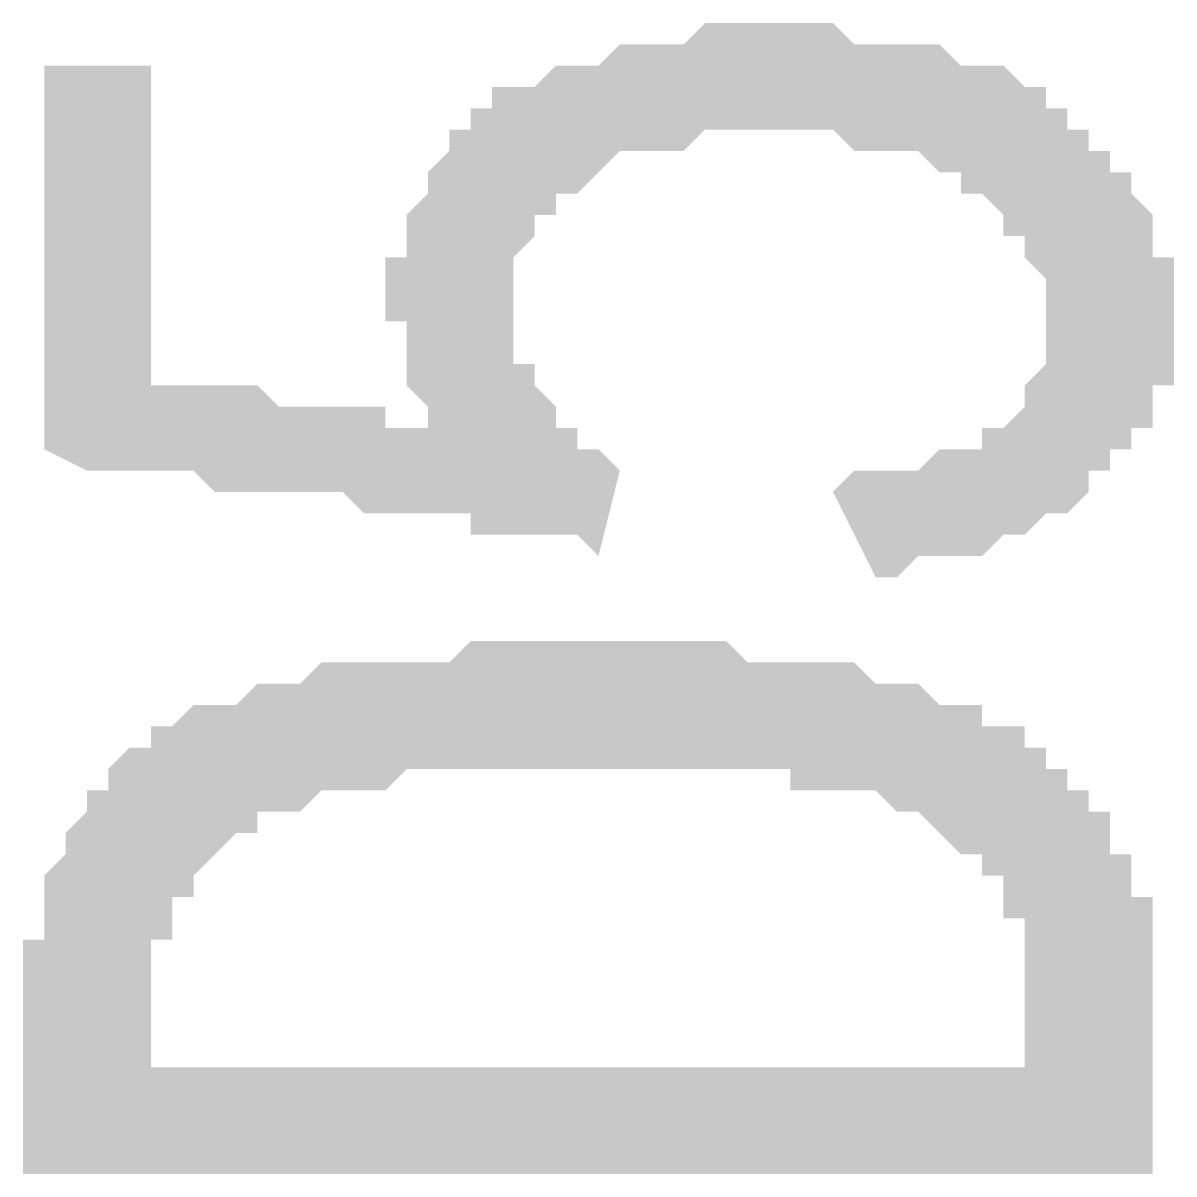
# Model space of a CAD drawing. Header units: millimetres. Extents: x 6156 to 7119, y 3162 to 3647.
# Drawn here: x 6788.319 to 6791.748, y 3461.103 to 3464.532 of the extents above; entities that cross this region are included whole.
import ezdxf

# ---------------------------------------------------------------- set-up
doc = ezdxf.new("R2010")
doc.units = ezdxf.units.MM
doc.layers.add('图层1', color=7, linetype='Continuous')

msp = doc.modelspace()

# ---------------------------------------------------------------- hatches: boundary and pattern name
at = {"layer": '图层1', "transparency": 33554559}
msp.add_hatch(color=256, dxfattribs=at).paths.add_polyline_path([(6790.7321, 3463.1354), (6790.7956, 3463.1989), (6790.8591, 3463.1989), (6790.9226, 3463.1989), (6790.9861, 3463.1989), (6791.0496, 3463.2624), (6791.0496, 3463.2624), (6791.1131, 3463.2624), (6791.1766, 3463.2624), (6791.1766, 3463.3258), (6791.2401, 3463.3258), (6791.2401, 3463.3258), (6791.3036, 3463.3893), (6791.3036, 3463.3893), (6791.3036, 3463.4528), (6791.3036, 3463.4528), (6791.3671, 3463.5163), (6791.3671, 3463.5163), (6791.3671, 3463.5798), (6791.3671, 3463.5798), (6791.3671, 3463.6433), (6791.3671, 3463.7068), (6791.3671, 3463.7068), (6791.3671, 3463.7703), (6791.3671, 3463.7703), (6791.3036, 3463.8338), (6791.3036, 3463.8338), (6791.3036, 3463.8973), (6791.3036, 3463.8973), (6791.2401, 3463.8973), (6791.2401, 3463.9608), (6791.2401, 3463.9608), (6791.1766, 3464.0243), (6791.1131, 3464.0243), (6791.1131, 3464.0878), (6791.0496, 3464.0878), (6791.0496, 3464.0878), (6790.9861, 3464.1513), (6790.9226, 3464.1513), (6790.9226, 3464.1513), (6790.8591, 3464.1513), (6790.8591, 3464.1513), (6790.7956, 3464.1513), (6790.7321, 3464.2148), (6790.7321, 3464.2148), (6790.6686, 3464.2148), (6790.6051, 3464.2148), (6790.5416, 3464.2148), (6790.4781, 3464.2148), (6790.4781, 3464.2148), (6790.4146, 3464.2148), (6790.3511, 3464.2148), (6790.3511, 3464.2148), (6790.2876, 3464.1513), (6790.2241, 3464.1513), (6790.1606, 3464.1513), (6790.1606, 3464.1513), (6790.0971, 3464.1513), (6790.0337, 3464.0878), (6790.0337, 3464.0878), (6790.0337, 3464.0878), (6789.9702, 3464.0243), (6789.9067, 3464.0243), (6789.9067, 3464.0243), (6789.9067, 3463.9608), (6789.8432, 3463.9608), (6789.8432, 3463.8973), (6789.8432, 3463.8973), (6789.7797, 3463.8338), (6789.7797, 3463.8338), (6789.7797, 3463.7703), (6789.7797, 3463.7703), (6789.7797, 3463.7068), (6789.7797, 3463.7068), (6789.7797, 3463.6433), (6789.7797, 3463.5798), (6789.7797, 3463.5798), (6789.7797, 3463.5163), (6789.8432, 3463.5163), (6789.8432, 3463.4528), (6789.8432, 3463.4528), (6789.9067, 3463.3893), (6789.9067, 3463.3893), (6789.9067, 3463.3258), (6789.9702, 3463.3258), (6789.9702, 3463.2624), (6790.0337, 3463.2624), (6790.0971, 3463.1989), (6790.0971, 3463.1989), (6790.0337, 3462.9449), (6790.0337, 3462.9449), (6790.0337, 3462.9449), (6790.0337, 3462.9449), (6789.9702, 3463.0084), (6789.9702, 3463.0084), (6789.9702, 3463.0084), (6789.9702, 3463.0084), (6789.9067, 3463.0084), (6789.9067, 3463.0084), (6789.8432, 3463.0084), (6789.8432, 3463.0084), (6789.7797, 3463.0084), (6789.7797, 3463.0084), (6789.7162, 3463.0084), (6789.6527, 3463.0084), (6789.6527, 3463.0719), (6789.5892, 3463.0719), (6789.5257, 3463.0719), (6789.4622, 3463.0719), (6789.3987, 3463.0719), (6789.3352, 3463.0719), (6789.3352, 3463.0719), (6789.2717, 3463.1354), (6789.2082, 3463.1354), (6789.0812, 3463.1354), (6789.0177, 3463.1354), (6788.9542, 3463.1354), (6788.8907, 3463.1354), (6788.8272, 3463.1989), (6788.7637, 3463.1989), (6788.6367, 3463.1989), (6788.5732, 3463.1989), (6788.5097, 3463.1989), (6788.3828, 3463.2624), (6788.3828, 3463.2624), (6788.3828, 3464.4053), (6788.7002, 3464.4053), (6788.7002, 3463.4528), (6788.7637, 3463.4528), (6788.8272, 3463.4528), (6788.8907, 3463.4528), (6788.9542, 3463.4528), (6789.0177, 3463.4528), (6789.0812, 3463.3893), (6789.0812, 3463.3893), (6789.1447, 3463.3893), (6789.2082, 3463.3893), (6789.2717, 3463.3893), (6789.2717, 3463.3893), (6789.3352, 3463.3893), (6789.3987, 3463.3893), (6789.3987, 3463.3258), (6789.4622, 3463.3258), (6789.5257, 3463.3258), (6789.5257, 3463.3258), (6789.5257, 3463.3258), (6789.5257, 3463.3893), (6789.5257, 3463.3893), (6789.4622, 3463.4528), (6789.4622, 3463.4528), (6789.4622, 3463.5163), (6789.4622, 3463.5163), (6789.4622, 3463.5798), (6789.4622, 3463.6433), (6789.3987, 3463.6433), (6789.3987, 3463.7068), (6789.3987, 3463.7068), (6789.3987, 3463.7068), (6789.3987, 3463.7703), (6789.3987, 3463.8338), (6789.4622, 3463.8338), (6789.4622, 3463.8973), (6789.4622, 3463.8973), (6789.4622, 3463.9608), (6789.4622, 3463.9608), (6789.5257, 3464.0243), (6789.5257, 3464.0878), (6789.5257, 3464.0878), (6789.5257, 3464.0878), (6789.5892, 3464.1513), (6789.5892, 3464.1513), (6789.5892, 3464.2148), (6789.6527, 3464.2148), (6789.6527, 3464.2783), (6789.7162, 3464.2783), (6789.7162, 3464.3418), (6789.7797, 3464.3418), (6789.8432, 3464.3418), (6789.8432, 3464.3418), (6789.9067, 3464.4053), (6789.9067, 3464.4053), (6789.9702, 3464.4053), (6790.0337, 3464.4053), (6790.0971, 3464.4688), (6790.0971, 3464.4688), (6790.1606, 3464.4688), (6790.2241, 3464.4688), (6790.2241, 3464.4688), (6790.2241, 3464.4688), (6790.2876, 3464.4688), (6790.3511, 3464.5323), (6790.4146, 3464.5323), (6790.4781, 3464.5323), (6790.4781, 3464.5323), (6790.5416, 3464.5323), (6790.6051, 3464.5323), (6790.6051, 3464.5323), (6790.6686, 3464.5323), (6790.7321, 3464.5323), (6790.7321, 3464.5323), (6790.7956, 3464.4688), (6790.8591, 3464.4688), (6790.9226, 3464.4688), (6790.9861, 3464.4688), (6790.9861, 3464.4688), (6791.0496, 3464.4688), (6791.1131, 3464.4053), (6791.1766, 3464.4053), (6791.1766, 3464.4053), (6791.2401, 3464.4053), (6791.3036, 3464.3418), (6791.3036, 3464.3418), (6791.3671, 3464.3418), (6791.3671, 3464.2783), (6791.4306, 3464.2783), (6791.4306, 3464.2783), (6791.4306, 3464.2148), (6791.4941, 3464.2148), (6791.4941, 3464.1513), (6791.5576, 3464.1513), (6791.5576, 3464.0878), (6791.6211, 3464.0878), (6791.6211, 3464.0243), (6791.6211, 3464.0243), (6791.6845, 3463.9608), (6791.6845, 3463.9608), (6791.6845, 3463.8973), (6791.6845, 3463.8973), (6791.6845, 3463.8338), (6791.748, 3463.8338), (6791.748, 3463.7703), (6791.748, 3463.7703), (6791.748, 3463.7068), (6791.748, 3463.6433), (6791.748, 3463.6433), (6791.748, 3463.5798), (6791.748, 3463.5798), (6791.748, 3463.5163), (6791.748, 3463.4528), (6791.6845, 3463.4528), (6791.6845, 3463.3893), (6791.6845, 3463.3893), (6791.6845, 3463.3258), (6791.6211, 3463.3258), (6791.6211, 3463.2624), (6791.5576, 3463.2624), (6791.5576, 3463.1989), (6791.5576, 3463.1989), (6791.4941, 3463.1989), (6791.4941, 3463.1354), (6791.4941, 3463.1354), (6791.4306, 3463.0719), (6791.4306, 3463.0719), (6791.3671, 3463.0719), (6791.3036, 3463.0084), (6791.3036, 3463.0084), (6791.2401, 3463.0084), (6791.2401, 3463.0084), (6791.1766, 3462.9449), (6791.1131, 3462.9449), (6791.0496, 3462.9449), (6791.0496, 3462.9449), (6790.9861, 3462.9449), (6790.9226, 3462.8814), (6790.8591, 3462.8814)])
h = msp.add_hatch(color=256, dxfattribs=at)
h.paths.add_polyline_path([(6790.0336, 3462.6909), (6790.0971, 3462.6909), (6790.1606, 3462.6909), (6790.2241, 3462.6909), (6790.2876, 3462.6909), (6790.3511, 3462.6909), (6790.4146, 3462.6909), (6790.4781, 3462.6274), (6790.4781, 3462.6274), (6790.5416, 3462.6274), (6790.6051, 3462.6274), (6790.6686, 3462.6274), (6790.7321, 3462.6274), (6790.7321, 3462.6274), (6790.7956, 3462.6274), (6790.8591, 3462.5639), (6790.9226, 3462.5639), (6790.9226, 3462.5639), (6790.9861, 3462.5639), (6790.9861, 3462.5639), (6791.0496, 3462.5004), (6791.1131, 3462.5004), (6791.1131, 3462.5004), (6791.1766, 3462.5004), (6791.1766, 3462.4369), (6791.2401, 3462.4369), (6791.2401, 3462.4369), (6791.3035, 3462.4369), (6791.3035, 3462.3734), (6791.367, 3462.3734), (6791.367, 3462.3099), (6791.4305, 3462.3099), (6791.4305, 3462.3099), (6791.4305, 3462.2464), (6791.494, 3462.2464), (6791.494, 3462.1829), (6791.5575, 3462.1829), (6791.5575, 3462.1194), (6791.5575, 3462.1194), (6791.5575, 3462.0559), (6791.621, 3462.0559), (6791.621, 3461.9924), (6791.621, 3461.9924), (6791.621, 3461.9289), (6791.6845, 3461.9289), (6791.6845, 3461.8654), (6791.6845, 3461.8019), (6791.6845, 3461.8019), (6791.6845, 3461.7384), (6791.6845, 3461.7384), (6791.6845, 3461.6749), (6791.6845, 3461.6114), (6791.6845, 3461.6114), (6791.6845, 3461.1035), (6788.3192, 3461.1035), (6788.3192, 3461.6114), (6788.3192, 3461.6749), (6788.3192, 3461.6749), (6788.3192, 3461.7384), (6788.3192, 3461.8019), (6788.3827, 3461.8019), (6788.3827, 3461.8654), (6788.3827, 3461.9289), (6788.3827, 3461.9289), (6788.3827, 3461.9924), (6788.3827, 3461.9924), (6788.4462, 3462.0559), (6788.4462, 3462.0559), (6788.4462, 3462.1194), (6788.4462, 3462.1194), (6788.5097, 3462.1829), (6788.5097, 3462.1829), (6788.5097, 3462.2464), (6788.5732, 3462.2464), (6788.5732, 3462.3099), (6788.5732, 3462.3099), (6788.6367, 3462.3734), (6788.6367, 3462.3734), (6788.7002, 3462.3734), (6788.7002, 3462.4369), (6788.7002, 3462.4369), (6788.7637, 3462.4369), (6788.7637, 3462.4369), (6788.8272, 3462.5004), (6788.8272, 3462.5004), (6788.8907, 3462.5004), (6788.9542, 3462.5004), (6788.9542, 3462.5004), (6789.0177, 3462.5639), (6789.0177, 3462.5639), (6789.0812, 3462.5639), (6789.1447, 3462.5639), (6789.1447, 3462.5639), (6789.2082, 3462.6274), (6789.2717, 3462.6274), (6789.3352, 3462.6274), (6789.3352, 3462.6274), (6789.3987, 3462.6274), (6789.4622, 3462.6274), (6789.5257, 3462.6274), (6789.5892, 3462.6274), (6789.5892, 3462.6274), (6789.6527, 3462.6909), (6789.7161, 3462.6909), (6789.7796, 3462.6909), (6789.8431, 3462.6909), (6789.9066, 3462.6909), (6789.9701, 3462.6909), (6790.0336, 3462.6909)], flags=0)
h.paths.add_polyline_path([(6790.0336, 3462.3099), (6789.9701, 3462.3099), (6789.9066, 3462.3099), (6789.8431, 3462.3099), (6789.7796, 3462.3099), (6789.7161, 3462.3099), (6789.6527, 3462.3099), (6789.5892, 3462.3099), (6789.5257, 3462.3099), (6789.5257, 3462.3099), (6789.4622, 3462.3099), (6789.3987, 3462.2464), (6789.3352, 3462.2464), (6789.3352, 3462.2464), (6789.2717, 3462.2464), (6789.2082, 3462.2464), (6789.2082, 3462.2464), (6789.1447, 3462.1829), (6789.1447, 3462.1829), (6789.0812, 3462.1829), (6789.0812, 3462.1829), (6789.0177, 3462.1829), (6789.0177, 3462.1194), (6788.9542, 3462.1194), (6788.9542, 3462.1194), (6788.8907, 3462.0559), (6788.8907, 3462.0559), (6788.8272, 3461.9924), (6788.8272, 3461.9924), (6788.8272, 3461.9289), (6788.7637, 3461.9289), (6788.7637, 3461.8654), (6788.7637, 3461.8654), (6788.7637, 3461.8019), (6788.7002, 3461.8019), (6788.7002, 3461.7384), (6788.7002, 3461.7384), (6788.7002, 3461.6749), (6788.7002, 3461.6114), (6788.7002, 3461.6114), (6788.7002, 3461.4209), (6791.3035, 3461.4209), (6791.3035, 3461.6114), (6791.3035, 3461.6749), (6791.3035, 3461.6749), (6791.3035, 3461.7384), (6791.3035, 3461.8019), (6791.3035, 3461.8019), (6791.3035, 3461.8654), (6791.2401, 3461.8654), (6791.2401, 3461.9289), (6791.2401, 3461.9289), (6791.2401, 3461.9924), (6791.1766, 3461.9924), (6791.1766, 3462.0559), (6791.1131, 3462.0559), (6791.1131, 3462.0559), (6791.0496, 3462.1194), (6791.0496, 3462.1194), (6791.0496, 3462.1194), (6790.9861, 3462.1829), (6790.9861, 3462.1829), (6790.9226, 3462.1829), (6790.9226, 3462.1829), (6790.8591, 3462.2464), (6790.8591, 3462.2464), (6790.7956, 3462.2464), (6790.7321, 3462.2464), (6790.7321, 3462.2464), (6790.6686, 3462.2464), (6790.6051, 3462.2464), (6790.6051, 3462.3099), (6790.5416, 3462.3099), (6790.4781, 3462.3099), (6790.4146, 3462.3099), (6790.3511, 3462.3099), (6790.2876, 3462.3099), (6790.2241, 3462.3099), (6790.1606, 3462.3099), (6790.0971, 3462.3099), (6790.0336, 3462.3099), (6790.0336, 3462.3099)], flags=0)

doc.saveas('drawing.dxf')
